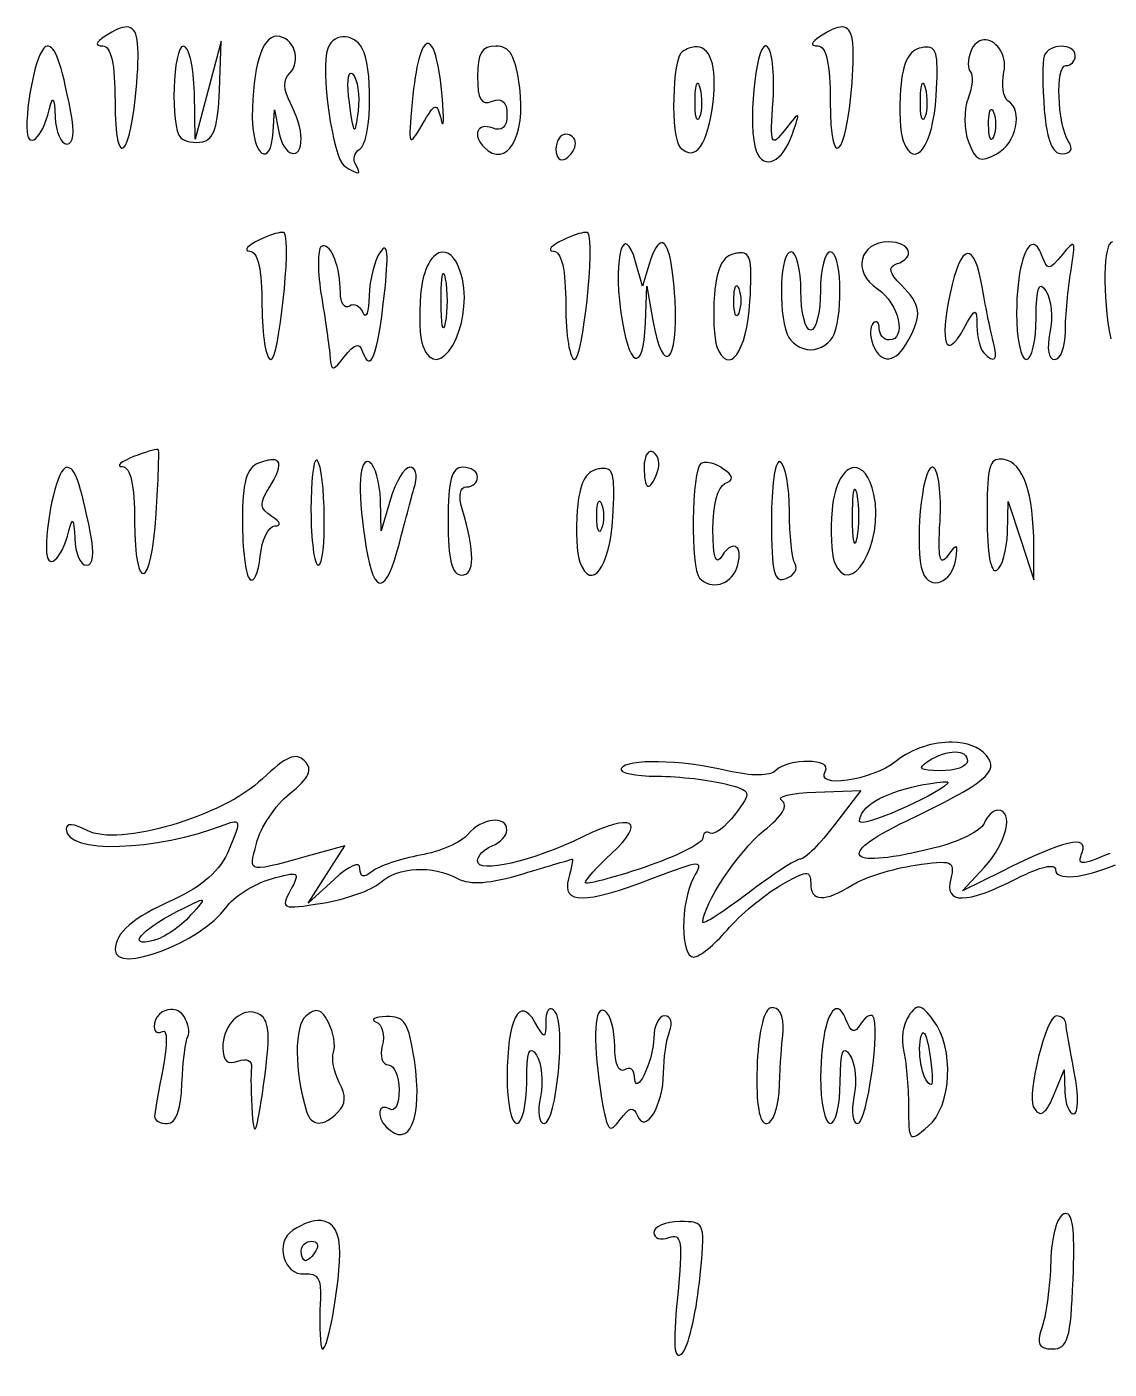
# Model space of a CAD drawing. Extents: x 25 to 138, y 19 to 165.
# Drawn here: x 51.93 to 83.1, y 51.57 to 90.24 of the extents above; entities that cross this region are included whole.
import ezdxf

# ---------------------------------------------------------------- set-up
doc = ezdxf.new("R2010")
doc.units = 0
doc.layers.add('Layer_1', color=7, linetype='CONTINUOUS')

msp = doc.modelspace()

# ---------------------------------------------------------------- linework, layer by layer
at = {"layer": 'Layer_1', "color": 7}
for points in [[(54.807886, 90.238598), (54.807886, 90.238598)], [(75.410108, 90.238598), (75.410108, 90.238598)], [(57.524825, 89.826842), (57.152757, 88.415731), (56.780687, 87.004619), (56.753675, 88.345175)], [(57.478524, 88.418485), (57.524825, 89.826842), (57.524825, 89.826842)], [(59.128313, 89.967953), (59.128313, 89.967953)], [(61.107173, 89.954722), (61.107173, 89.954722)], [(63.464172, 89.755733), (63.464172, 89.755733)], [(79.490203, 89.862119), (79.490203, 89.862119)], [(52.509869, 89.685731), (52.509869, 89.685731)], [(65.438624, 89.685731), (65.438624, 89.685731)], [(71.160239, 89.662027), (71.160239, 89.662027)], [(73.208004, 89.692896), (73.208004, 89.692896)], [(77.847032, 89.654861), (77.847032, 89.654861)], [(81.725381, 89.679115), (81.725381, 89.679115)], [(61.272539, 88.904105), (61.272539, 88.904105)], [(71.241268, 88.614717), (71.241268, 88.614717)], [(77.732379, 88.614717), (77.732379, 88.614717)], [(59.02303, 87.216286), (59.061062, 87.851286), (59.183434, 87.216286)], [(79.718408, 87.86231), (79.718408, 87.86231)], [(67.451111, 87.145731), (67.451111, 87.145731)], [(59.269974, 84.317994), (59.269974, 84.317994)], [(68.018863, 84.317994), (68.018863, 84.317994)], [(60.457292, 83.928284), (60.457292, 83.928284)], [(70.219313, 84.019786), (70.219313, 84.019786)], [(76.755625, 84.041286), (76.755625, 84.041286)], [(80.913992, 83.971281), (80.913992, 83.971281)], [(63.907899, 83.750242), (63.907899, 83.750242)], [(72.48481, 83.728194), (72.48481, 83.728194)], [(73.942222, 83.759064), (73.942222, 83.759064)], [(79.017814, 83.711106), (79.017814, 83.711106)], [(69.857716, 83.406286), (69.65873, 82.771286), (69.460291, 83.474084)], [(63.933807, 83.129576), (63.933807, 83.129576)], [(69.749128, 81.712953), (69.788814, 82.771286), (69.960795, 81.783508)], [(72.38063, 82.78231), (72.38063, 82.78231)], [(55.69865, 78.060049), (55.69865, 78.060049)], [(58.990507, 77.768454), (58.990507, 77.768454)], [(60.27098, 77.760738), (60.27098, 77.760738)], [(69.924414, 78.002721), (69.924414, 78.002721)], [(79.93724, 77.784992), (79.93724, 77.784992)], [(53.074313, 77.550175), (53.074313, 77.550175)], [(61.749892, 77.713884), (61.749892, 77.713884)], [(64.487778, 77.550175), (64.487778, 77.550175)], [(68.533699, 77.519306), (68.533699, 77.519306)], [(71.465062, 77.687425), (71.465062, 77.687425)], [(73.609287, 77.713333), (73.609287, 77.713333)], [(75.761232, 77.541353), (75.761232, 77.541353)], [(78.005782, 77.557341), (78.005782, 77.557341)], [(62.404735, 76.632953), (62.139601, 75.715731), (62.114244, 76.616415)], [(68.429519, 76.573421), (68.429519, 76.573421)], [(75.78714, 76.920687), (75.78714, 76.920687)], [(80.172608, 75.66171), (80.194658, 76.562397), (80.566728, 75.433508), (80.938799, 74.304619), (80.934938, 75.292397)], [(78.584558, 69.631415), (78.584558, 69.631415)], [(78.665036, 69.351397), (78.665036, 69.351397)], [(78.434627, 68.483786), (78.434627, 68.483786)], [(74.652186, 68.193845), (75.950851, 68.242904), (75.950851, 68.242904)], [(75.950851, 68.242904), (75.195134, 67.252369)], [(60.778099, 65.675342), (60.031754, 64.991286), (60.560921, 65.817557), (61.090638, 66.643827), (60.390044, 66.450352)], [(80.01, 65.908508), (78.881111, 65.345165), (79.516111, 66.033081)], [(56.972508, 65.079481), (56.972508, 65.079481)], [(56.077886, 61.93259), (56.077886, 61.93259)], [(60.253894, 61.896211), (60.253894, 61.896211)], [(67.034943, 61.94527), (67.034943, 61.94527)], [(68.522675, 61.909439), (68.522675, 61.909439)], [(73.43841, 61.981649), (73.43841, 61.981649)], [(75.272305, 61.952986), (75.272305, 61.952986)], [(77.644185, 61.999287), (77.644185, 61.999287)], [(58.378107, 61.857626), (58.378107, 61.857626)], [(62.283467, 61.723681), (62.283467, 61.723681)], [(81.578758, 61.745731), (81.578758, 61.745731)], [(77.761592, 61.2568), (77.761592, 61.2568)], [(81.553403, 59.558508), (81.808616, 60.193508), (81.826806, 59.558508)], [(60.39776, 55.845519), (60.39776, 55.845519)], [(70.736906, 55.819064), (70.736906, 55.819064)], [(81.889092, 56.044509), (81.889092, 56.044509)], [(60.129869, 55.254619), (60.129869, 55.254619)]]:
    msp.add_lwpolyline(points, dxfattribs=at)
for points in [[(54.807886, 90.238598), (54.660944, 90.239521), (54.457998, 90.1433), (54.186667, 89.967953)], [(55.095069, 88.627397), (55.183072, 89.764059), (55.13116, 90.236566), (54.807886, 90.238598)], [(75.410108, 90.238598), (75.263166, 90.239521), (75.06022, 90.1433), (74.788889, 89.967953)], [(75.697292, 88.627397), (75.785294, 89.764059), (75.733382, 90.236566), (75.410108, 90.238598)], [(54.186667, 89.967953), (53.904444, 89.785567), (53.880927, 89.693018), (54.116111, 89.690139)], [(59.128313, 89.967953), (58.696691, 89.967953), (58.429107, 89.083641), (58.423858, 87.639619)], [(59.500934, 88.904105), (59.858616, 89.261788), (59.611164, 89.967953), (59.128313, 89.967953)], [(61.107173, 89.954722), (60.895425, 89.973761), (60.686253, 89.863886), (60.593992, 89.615175)], [(61.635239, 89.521466), (61.533092, 89.787661), (61.318925, 89.935684), (61.107173, 89.954722)], [(63.464172, 89.755733), (63.296402, 89.721502), (63.126724, 89.157244), (63.028711, 88.077284)], [(63.888606, 88.252569), (63.797948, 89.294034), (63.631939, 89.789964), (63.464172, 89.755733)], [(74.788889, 89.967953), (74.506667, 89.785567), (74.483149, 89.693018), (74.718333, 89.690139)], [(79.490203, 89.862119), (79.342711, 89.850972), (79.202571, 89.749558), (79.117582, 89.528081)], [(80.07339, 88.933871), (80.176503, 89.473274), (79.814691, 89.886636), (79.490203, 89.862119)], [(52.509869, 89.685731), (52.267953, 89.685731), (51.928889, 88.315226), (51.928889, 87.336451)], [(53.199992, 87.780731), (52.899333, 89.274578), (52.750799, 89.685731), (52.509869, 89.685731)], [(54.116111, 89.690139), (54.356567, 89.687195), (54.468889, 89.173765), (54.468889, 88.077284)], [(56.444444, 89.685731), (56.127182, 89.685728), (56.052649, 87.349557), (56.360108, 87.042101)], [(56.753675, 88.345175), (56.738774, 89.082481), (56.599667, 89.685731), (56.444444, 89.685731)], [(60.593992, 89.615175), (60.37674, 89.029505), (60.74171, 86.455124), (61.073549, 86.232917)], [(61.520036, 86.71964), (61.832744, 86.912903), (61.910414, 88.80437), (61.635239, 89.521466)], [(65.438624, 89.685731), (65.036867, 89.685731), (64.911111, 89.476861), (64.911111, 88.808745)], [(66.125437, 88.493452), (66.002126, 89.412799), (65.8451, 89.685731), (65.438624, 89.685731)], [(70.812423, 89.529185), (70.514264, 89.344911), (70.462123, 87.051197), (70.749583, 86.763737)], [(71.160239, 89.662027), (71.056644, 89.651539), (70.940255, 89.60819), (70.812423, 89.529185)], [(71.696572, 88.077834), (71.819355, 89.127769), (71.609145, 89.707476), (71.160239, 89.662027)], [(73.208004, 89.692896), (72.911468, 89.686645), (72.686977, 87.318439), (72.937909, 86.664519)], [(73.236667, 89.685731), (73.226964, 89.690579), (73.217569, 89.693097), (73.208004, 89.692896)], [(73.424632, 88.133508), (73.476434, 88.909619), (73.391889, 89.608119), (73.236667, 89.685731)], [(74.718333, 89.690139), (74.958789, 89.687195), (75.071111, 89.173765), (75.071111, 88.077284)], [(77.697101, 89.636672), (77.331381, 89.56733), (77.162626, 89.23367), (77.09848, 88.454313)], [(77.847032, 89.654861), (77.802971, 89.65393), (77.752993, 89.647269), (77.697101, 89.636672)], [(78.120435, 88.249812), (78.186574, 89.388807), (78.155453, 89.661386), (77.847032, 89.654861)], [(79.117582, 89.528081), (79.026667, 89.291173), (79.02354, 89.026259), (79.110417, 88.939383)], [(81.231492, 89.398547), (81.178857, 89.240615), (81.181112, 88.542115), (81.236453, 87.846325)], [(81.725381, 89.679115), (81.517007, 89.677967), (81.293349, 89.584097), (81.231492, 89.398547)], [(82.126667, 89.403508), (82.126667, 89.588711), (81.933756, 89.680264), (81.725381, 89.679115)], [(81.86043, 89.121286), (82.006838, 89.121286), (82.126667, 89.248286), (82.126667, 89.403508)], [(81.938151, 86.934064), (81.610841, 87.455151), (81.551684, 89.121286), (81.86043, 89.121286)], [(54.468889, 88.077284), (54.468889, 86.03257), (54.925211, 86.433438), (55.095069, 88.627397)], [(59.522981, 88.041453), (59.31445, 88.431069), (59.307332, 88.710503), (59.500934, 88.904105)], [(61.220175, 88.062953), (61.14667, 88.593818), (61.170329, 88.924735), (61.272539, 88.904105)], [(61.272539, 88.904105), (61.287141, 88.901158), (61.303301, 88.890984), (61.321047, 88.873238)], [(61.321047, 88.873238), (61.457219, 88.737066), (61.523265, 88.261225), (61.46767, 87.815455)], [(64.911111, 88.808745), (64.911111, 88.145263), (65.014125, 87.971451), (65.334444, 88.09437)], [(71.175121, 88.133508), (71.178716, 88.42455), (71.204763, 88.595029), (71.241268, 88.614717)], [(71.241268, 88.614717), (71.263171, 88.626531), (71.288848, 88.584296), (71.315682, 88.481325)], [(75.071111, 88.077284), (75.071111, 86.03257), (75.527433, 86.433438), (75.697292, 88.627397)], [(77.666232, 88.133508), (77.669827, 88.42455), (77.695874, 88.595029), (77.732379, 88.614717)], [(77.732379, 88.614717), (77.754282, 88.626531), (77.779959, 88.583746), (77.806793, 88.480772)], [(79.110417, 88.939383), (79.197293, 88.852506), (79.165907, 88.508686), (79.040411, 88.175399)], [(80.189146, 88.110355), (80.054738, 88.193421), (80.002696, 88.564052), (80.07339, 88.933871)], [(52.574362, 87.851286), (52.676975, 88.277882), (52.718284, 88.22619), (52.743035, 87.639619)], [(56.995108, 86.926895), (57.312453, 86.987048), (57.44486, 87.395819), (57.478524, 88.418485)], [(63.862148, 87.560242), (63.93644, 87.254759), (63.948341, 87.566338), (63.888606, 88.252569)], [(65.099077, 86.769799), (65.743624, 86.125252), (66.314492, 87.083946), (66.125437, 88.493452)], [(65.334444, 88.09437), (65.620962, 88.204315), (65.757778, 88.080208), (65.757778, 87.710175)], [(71.315682, 88.481325), (71.387222, 88.206731), (71.382515, 87.825731), (71.305208, 87.634658)], [(77.09848, 88.454313), (77.049331, 87.857199), (77.080999, 87.181121), (77.169035, 86.951703)], [(77.169035, 86.951703), (77.504773, 86.076786), (78.036361, 86.80197), (78.120435, 88.249812)], [(77.806793, 88.480772), (77.878333, 88.206178), (77.873626, 87.825178), (77.796319, 87.634105)], [(79.040411, 88.175399), (78.91491, 87.842108), (78.920721, 87.277983), (79.053642, 86.921937)], [(51.928889, 87.336451), (51.928889, 86.649166), (52.369779, 87.000742), (52.574362, 87.851286)], [(59.831111, 87.023359), (59.831111, 87.266398), (59.692582, 87.724549), (59.522981, 88.041453)], [(61.46767, 87.815455), (61.374615, 87.069367), (61.355029, 87.088953), (61.220175, 88.062953)], [(63.028711, 88.077284), (62.911293, 86.783496), (62.924292, 86.753814), (63.316445, 87.419131)], [(63.316445, 87.419131), (63.69917, 88.068453), (63.736214, 88.078021), (63.862148, 87.560242)], [(70.749583, 86.763737), (71.183802, 86.329521), (71.551834, 86.840149), (71.696572, 88.077834)], [(71.305208, 87.634658), (71.227899, 87.443585), (71.169363, 87.667842), (71.175121, 88.133508)], [(73.77741, 87.286842), (73.355999, 86.754768), (73.335848, 86.803324), (73.424632, 88.133508)], [(73.985769, 87.160612), (74.217688, 87.831985), (74.21175, 87.835233), (73.77741, 87.286842)], [(77.796319, 87.634105), (77.71901, 87.443032), (77.660475, 87.667842), (77.666232, 88.133508)], [(79.631314, 87.427953), (79.631314, 87.718992), (79.667362, 87.881326), (79.718408, 87.86231)], [(79.718408, 87.86231), (79.735423, 87.855971), (79.753957, 87.829236), (79.773529, 87.780731)], [(79.864481, 86.579079), (80.439322, 86.886727), (80.639745, 87.831869), (80.189146, 88.110355)], [(81.236453, 87.846325), (81.305987, 86.972026), (81.464096, 86.581286), (81.748534, 86.581286)], [(52.743035, 87.639619), (52.761041, 87.212758), (52.91282, 86.863508), (53.080378, 86.863508)], [(53.080378, 86.863508), (53.273799, 86.863506), (53.317199, 87.198376), (53.199992, 87.780731)], [(58.423858, 87.639619), (58.419771, 86.517298), (58.957721, 86.137229), (59.02303, 87.216286)], [(65.334444, 87.325977), (64.9076, 87.489774), (64.75038, 87.118493), (65.099077, 86.769799)], [(65.757778, 87.710175), (65.757778, 87.340145), (65.620962, 87.216032), (65.334444, 87.325977)], [(79.773529, 87.075175), (79.695238, 86.881147), (79.631314, 87.039897), (79.631314, 87.427953)], [(79.773529, 87.780731), (79.85182, 87.586703), (79.85182, 87.269203), (79.773529, 87.075175)], [(56.360108, 87.042101), (56.468955, 86.933254), (56.754705, 86.881328), (56.995108, 86.926895)], [(59.183434, 87.216286), (59.321742, 86.498214), (59.831111, 86.346537), (59.831111, 87.023359)], [(67.451111, 87.145731), (67.295889, 87.145731), (67.168889, 86.947853), (67.168889, 86.705859)], [(67.733333, 86.880044), (67.733333, 87.026105), (67.606333, 87.145731), (67.451111, 87.145731)], [(72.937909, 86.664519), (73.160345, 86.084863), (73.702934, 86.341849), (73.985769, 87.160612)], [(61.39546, 86.279771), (61.306154, 86.424269), (61.362282, 86.622143), (61.520036, 86.71964)], [(67.168889, 86.705859), (67.168889, 86.463859), (67.295889, 86.344239), (67.451111, 86.440175)], [(67.451111, 86.440175), (67.606333, 86.536105), (67.733333, 86.733982), (67.733333, 86.880044)], [(79.053642, 86.921937), (79.257184, 86.376723), (79.385276, 86.322618), (79.864481, 86.579079)], [(81.748534, 86.581286), (82.007823, 86.581286), (82.077752, 86.711811), (81.938151, 86.934064)], [(61.073549, 86.232917), (61.492994, 85.952049), (61.589299, 85.966132), (61.39546, 86.279771)], [(59.269974, 84.317994), (59.144459, 84.312355), (58.897475, 84.231498), (58.634424, 84.104673)], [(59.351003, 84.2976), (59.340126, 84.313396), (59.311811, 84.319876), (59.269974, 84.317994)], [(68.018863, 84.317994), (67.893348, 84.312355), (67.646364, 84.231498), (67.383313, 84.104673)], [(68.099892, 84.2976), (68.089015, 84.313396), (68.0607, 84.319876), (68.018863, 84.317994)], [(69.460291, 83.474084), (69.129679, 84.643943), (68.820724, 83.642805), (69.028688, 82.0751)], [(58.634424, 84.104673), (58.283687, 83.935571), (58.155417, 83.788852), (58.349444, 83.778354)], [(58.95964, 80.654619), (59.188237, 80.654617), (59.548714, 84.010428), (59.351003, 84.2976)], [(60.457292, 83.928284), (60.441168, 83.925053), (60.425209, 83.918802), (60.409336, 83.908992)], [(60.96, 82.590486), (60.96, 83.307398), (60.699156, 83.976762), (60.457292, 83.928284)], [(62.222284, 82.489064), (62.357737, 83.71031), (62.327053, 84.064375), (62.11259, 83.759064)], [(67.383313, 84.104673), (67.032576, 83.935571), (66.904306, 83.788852), (67.098333, 83.778354)], [(67.708529, 80.654619), (67.937126, 80.654617), (68.297603, 84.010428), (68.099892, 84.2976)], [(70.219313, 84.019786), (70.110985, 84.021756), (69.987755, 83.820916), (69.857716, 83.406286)], [(70.601307, 82.371103), (70.539539, 83.450143), (70.399865, 84.016504), (70.219313, 84.019786)], [(76.755625, 84.041286), (75.900407, 84.041283), (75.69423, 83.177218), (76.432613, 82.68695)], [(76.978868, 83.407387), (77.53996, 83.594415), (77.382497, 84.041286), (76.755625, 84.041286)], [(80.913992, 83.971281), (80.668958, 83.97758), (80.44149, 83.158952), (80.437742, 81.995175)], [(81.157078, 83.67252), (81.079097, 83.87574), (80.995672, 83.969181), (80.913992, 83.971281)], [(82.005952, 83.229897), (82.152558, 84.095303), (82.129497, 84.136505), (81.7568, 83.680239)], [(83.199331, 84.041286), (82.929792, 84.041286), (82.902823, 82.489939), (83.150826, 81.249931)], [(58.349444, 83.778354), (58.58659, 83.765513), (58.702222, 83.250282), (58.702222, 82.206842)], [(60.409336, 83.908992), (60.294156, 83.837801), (60.299814, 83.171263), (60.422014, 82.428428)], [(62.11259, 83.759064), (61.949039, 83.526228), (61.803097, 82.954728), (61.788477, 82.489064)], [(63.907899, 83.750242), (63.620455, 83.73663), (63.333255, 83.301088), (63.269591, 82.527647)], [(64.473447, 82.977438), (64.355088, 83.516325), (64.131467, 83.760831), (63.907899, 83.750242)], [(67.098333, 83.778354), (67.335479, 83.765513), (67.451111, 83.250282), (67.451111, 82.206842)], [(72.334879, 83.710005), (71.969159, 83.640663), (71.800404, 83.307003), (71.736258, 82.527647)], [(72.48481, 83.728194), (72.440749, 83.727263), (72.39077, 83.720603), (72.334879, 83.710005)], [(72.758213, 82.323145), (72.824351, 83.462141), (72.793231, 83.734719), (72.48481, 83.728194)], [(73.942222, 83.759064), (73.633982, 83.759064), (73.556619, 82.099462), (73.831427, 81.383326)], [(74.224444, 82.630175), (74.224444, 83.251061), (74.097444, 83.759064), (73.942222, 83.759064)], [(75.071111, 83.759064), (74.915889, 83.759064), (74.788889, 83.251064), (74.788889, 82.630175)], [(75.181906, 81.383326), (75.456714, 82.099462), (75.379351, 83.759064), (75.071111, 83.759064)], [(79.017814, 83.711106), (78.852195, 83.686146), (78.676918, 83.300687), (78.521168, 82.559619)], [(79.457683, 82.700731), (79.339623, 83.400532), (79.18343, 83.736068), (79.017814, 83.711106)], [(81.7568, 83.680239), (81.367269, 83.203374), (81.33719, 83.20316), (81.157078, 83.67252)], [(63.85884, 82.347953), (63.85884, 82.871825), (63.889949, 83.163806), (63.933807, 83.129576)], [(77.11998, 82.799395), (76.766668, 83.152707), (76.727022, 83.323437), (76.978868, 83.407387)], [(81.844444, 81.466008), (81.844444, 81.912272), (81.917204, 82.706019), (82.005952, 83.229897)], [(63.331327, 81.048187), (63.779183, 79.881094), (64.781594, 81.574447), (64.473447, 82.977438)], [(63.933807, 83.129576), (63.948426, 83.118165), (63.964394, 83.070264), (63.981211, 82.982953)], [(63.981211, 82.982953), (64.048482, 82.6337), (64.048482, 82.0622), (63.981211, 81.712953)], [(72.293536, 82.347953), (72.293536, 82.638992), (72.329585, 82.801326), (72.38063, 82.78231)], [(72.38063, 82.78231), (72.397645, 82.775971), (72.416179, 82.749236), (72.435751, 82.700731)], [(77.318966, 81.200872), (77.722405, 81.954707), (77.688183, 82.231195), (77.11998, 82.799395)], [(81.002186, 81.854064), (81.005381, 82.739765), (81.079018, 82.942773), (81.283858, 82.630175)], [(60.422014, 82.428428), (60.544213, 81.685594), (60.655866, 80.887453), (60.670062, 80.654619)], [(61.217968, 82.191957), (61.076005, 82.10422), (60.96, 82.283575), (60.96, 82.590486)], [(61.598308, 80.881168), (61.828807, 80.234018), (62.029509, 80.750967), (62.222284, 82.489064)], [(61.788477, 82.489064), (61.773844, 82.023403), (61.69787, 81.80183), (61.619254, 81.996826)], [(63.269591, 82.527647), (63.220442, 81.930532), (63.248244, 81.264696), (63.331327, 81.048187)], [(71.736258, 82.527647), (71.687109, 81.930532), (71.718777, 81.254455), (71.806813, 81.025036)], [(72.435751, 82.700731), (72.514042, 82.506703), (72.514042, 82.189203), (72.435751, 81.995175)], [(74.506667, 81.501286), (74.351444, 81.501286), (74.224444, 82.009283), (74.224444, 82.630175)], [(74.788889, 82.630175), (74.788889, 82.009286), (74.661889, 81.501286), (74.506667, 81.501286)], [(76.432613, 82.68695), (77.050556, 82.276652), (77.289666, 81.219064), (76.764444, 81.219064)], [(78.521168, 82.559619), (78.215868, 81.106968), (78.402696, 80.616009), (78.911427, 81.533807)], [(79.771325, 81.148508), (79.696807, 81.420147), (79.555879, 82.118647), (79.457683, 82.700731)], [(81.283858, 82.630175), (81.436427, 82.397342), (81.487628, 81.857592), (81.39796, 81.430731)], [(58.702222, 82.206842), (58.702222, 81.353117), (58.818204, 80.654619), (58.95964, 80.654619)], [(61.619254, 81.996826), (61.540641, 82.191822), (61.359931, 82.279697), (61.217968, 82.191957)], [(63.981211, 81.712953), (63.913944, 81.3637), (63.85884, 81.64945), (63.85884, 82.347953)], [(67.451111, 82.206842), (67.451111, 81.353117), (67.567093, 80.654619), (67.708529, 80.654619)], [(69.028688, 82.0751), (69.249454, 80.410873), (69.691448, 80.18869), (69.749128, 81.712953)], [(69.960795, 81.783508), (70.248783, 80.125927), (70.705825, 80.545267), (70.601307, 82.371103)], [(71.806813, 81.025036), (72.14255, 80.150119), (72.674139, 80.875303), (72.758213, 82.323145)], [(72.435751, 81.995175), (72.35746, 81.801147), (72.293536, 81.959897), (72.293536, 82.347953)], [(78.911427, 81.533807), (79.263522, 82.169018), (79.285095, 82.174087), (79.294522, 81.619244)], [(80.437742, 81.995175), (80.435365, 81.257867), (80.560333, 80.654619), (80.715556, 80.654619)], [(76.306384, 81.701926), (76.209593, 81.605141), (76.205647, 81.329605), (76.297564, 81.090077)], [(76.482222, 81.548688), (76.482222, 81.729768), (76.403172, 81.798714), (76.306384, 81.701926)], [(79.294522, 81.619244), (79.300022, 81.295862), (79.388928, 80.946612), (79.49241, 80.843133)], [(80.715556, 80.654619), (80.870778, 80.654619), (80.999931, 81.194369), (81.002186, 81.854064)], [(73.831427, 81.383326), (73.925644, 81.137795), (74.229437, 80.936842), (74.506667, 80.936842)], [(74.506667, 80.936842), (74.783896, 80.936842), (75.087689, 81.137795), (75.181906, 81.383326)], [(76.764444, 81.219064), (76.609222, 81.219061), (76.482222, 81.367595), (76.482222, 81.548688)], [(81.39796, 81.430731), (81.299643, 80.962693), (81.355906, 80.654619), (81.539622, 80.654619)], [(81.539622, 80.654619), (81.70718, 80.654619), (81.844444, 81.019744), (81.844444, 81.466008)], [(61.081818, 80.740057), (61.367244, 81.116465), (61.501421, 81.153193), (61.598308, 80.881168)], [(76.297564, 81.090077), (76.525755, 80.495421), (76.967176, 80.543548), (77.318966, 81.200872)], [(79.49241, 80.843133), (79.812244, 80.523296), (79.912729, 80.633038), (79.771325, 81.148508)], [(60.670062, 80.654619), (60.690785, 80.314564), (60.771873, 80.331314), (61.081818, 80.740057)], [(55.003567, 77.856649), (54.631782, 77.707932), (54.486528, 77.578214), (54.680556, 77.568364)], [(55.69865, 78.060049), (55.616785, 78.069554), (55.328879, 77.986776), (55.003567, 77.856649)], [(55.654552, 76.209619), (55.713339, 77.179756), (55.743165, 78.007987), (55.7207, 78.050126)], [(55.7207, 78.050126), (55.717892, 78.055392), (55.710345, 78.058689), (55.69865, 78.060049)], [(58.990507, 77.768454), (58.89494, 77.76441), (58.765084, 77.730964), (58.60135, 77.668133)], [(58.933182, 77.00447), (59.257164, 77.527024), (59.27721, 77.78059), (58.990507, 77.768454)], [(60.27098, 77.760738), (60.182743, 77.76669), (60.113333, 77.152194), (60.113333, 76.327577)], [(60.288619, 77.750815), (60.282585, 77.756852), (60.276864, 77.76034), (60.27098, 77.760738)], [(60.325, 74.727953), (60.576271, 74.727707), (60.542924, 77.49651), (60.288619, 77.750815)], [(61.749892, 77.713884), (61.482007, 77.753186), (61.458932, 76.71535), (61.705795, 75.221842)], [(69.924414, 78.002721), (69.80172, 78.024128), (69.708889, 77.846364), (69.708889, 77.56671)], [(69.978984, 77.981224), (69.960428, 77.992691), (69.941942, 77.999662), (69.924414, 78.002721)], [(70.089779, 77.400242), (70.177217, 77.628108), (70.127427, 77.889482), (69.978984, 77.981224)], [(79.93724, 77.784992), (79.639109, 77.769098), (79.586667, 77.432965), (79.586667, 76.134653)], [(80.080556, 77.774519), (80.027371, 77.783449), (79.97983, 77.787261), (79.93724, 77.784992)], [(80.934938, 75.292397), (80.929133, 76.801883), (80.625829, 77.682963), (80.080556, 77.774519)], [(53.074313, 77.550175), (52.832398, 77.550175), (52.493333, 76.17967), (52.493333, 75.200895)], [(53.764437, 75.645175), (53.463777, 77.139022), (53.315243, 77.550175), (53.074313, 77.550175)], [(54.680556, 77.568364), (54.917848, 77.55633), (55.033333, 77.04204), (55.033333, 75.997953)], [(58.60135, 77.668133), (58.253046, 77.534475), (58.137778, 77.122896), (58.137778, 76.015039)], [(61.806667, 77.691286), (61.78664, 77.703662), (61.767751, 77.711265), (61.749892, 77.713884)], [(62.114244, 76.616415), (62.100243, 77.111726), (61.961889, 77.59535), (61.806667, 77.691286)], [(62.962564, 77.550175), (62.801319, 77.550175), (62.550396, 77.137425), (62.404735, 76.632953)], [(63.112495, 77.056286), (63.191328, 77.327922), (63.123809, 77.550175), (62.962564, 77.550175)], [(64.487778, 77.550175), (64.162793, 77.550172), (64.064444, 77.189554), (64.064444, 75.997953)], [(64.911111, 77.267953), (64.911111, 77.423175), (64.720611, 77.550175), (64.487778, 77.550175)], [(68.383768, 77.501116), (68.018048, 77.431774), (67.849293, 77.098114), (67.785147, 76.318758)], [(68.533699, 77.519306), (68.489638, 77.518374), (68.439659, 77.511714), (68.383768, 77.501116)], [(68.807101, 76.114257), (68.87324, 77.253252), (68.84212, 77.525831), (68.533699, 77.519306)], [(69.708889, 77.56671), (69.708889, 76.885265), (69.865912, 76.81686), (70.089779, 77.400242)], [(71.344897, 77.656008), (71.073405, 77.488216), (71.041339, 74.618648), (71.307966, 74.352022)], [(71.465062, 77.687425), (71.417335, 77.685269), (71.375854, 77.67514), (71.344897, 77.656008)], [(71.979897, 77.509936), (71.810829, 77.627538), (71.608233, 77.693894), (71.465062, 77.687425)], [(72.037222, 77.082191), (72.305305, 77.190968), (72.291355, 77.293291), (71.979897, 77.509936)], [(73.609287, 77.713333), (73.476107, 77.704192), (73.377778, 77.003214), (73.377778, 76.023858)], [(73.636299, 77.706168), (73.62713, 77.711835), (73.618166, 77.713943), (73.609287, 77.713333)], [(73.895368, 76.289545), (73.895368, 76.980772), (73.778584, 77.61823), (73.636299, 77.706168)], [(75.761232, 77.541353), (75.473789, 77.527741), (75.186588, 77.092199), (75.122924, 76.318758)], [(76.32678, 76.768549), (76.208422, 77.307436), (75.9848, 77.551942), (75.761232, 77.541353)], [(78.005782, 77.557341), (77.709245, 77.551089), (77.484755, 75.182884), (77.735687, 74.528964)], [(78.034444, 77.550175), (78.024742, 77.555024), (78.015346, 77.557541), (78.005782, 77.557341)], [(78.23233, 75.997953), (78.278668, 76.774061), (78.189667, 77.472564), (78.034444, 77.550175)], [(58.984444, 76.134653), (58.626897, 76.362096), (58.61871, 76.497255), (58.933182, 77.00447)], [(62.659395, 75.362953), (62.829838, 76.022647), (63.033662, 76.784647), (63.112495, 77.056286)], [(64.467935, 76.350731), (64.352864, 76.74171), (64.401779, 76.985731), (64.595815, 76.985731)], [(64.595815, 76.985731), (64.769142, 76.985731), (64.911111, 77.112731), (64.911111, 77.267953)], [(71.688853, 75.763133), (71.686358, 76.443009), (71.833257, 76.99943), (72.037222, 77.082191)], [(68.342425, 76.139064), (68.342425, 76.430103), (68.378474, 76.592437), (68.429519, 76.573421)], [(68.429519, 76.573421), (68.446534, 76.567082), (68.465068, 76.540347), (68.48464, 76.491842)], [(75.18466, 74.839298), (75.632516, 73.672205), (76.634927, 75.365558), (76.32678, 76.768549)], [(75.712173, 76.139064), (75.712173, 76.662939), (75.743283, 76.954918), (75.78714, 76.920687)], [(75.78714, 76.920687), (75.801759, 76.909277), (75.817727, 76.861375), (75.834545, 76.774064)], [(75.834545, 76.774064), (75.901815, 76.424811), (75.901815, 75.853311), (75.834545, 75.504064)], [(55.033333, 75.997953), (55.033333, 73.867147), (55.522732, 74.033895), (55.654552, 76.209619)], [(60.113333, 76.327577), (60.113333, 75.447984), (60.208583, 74.728066), (60.325, 74.727953)], [(64.449192, 74.445731), (64.837073, 74.445731), (64.843248, 75.075518), (64.467935, 76.350731)], [(67.785147, 76.318758), (67.735998, 75.721643), (67.767666, 75.045566), (67.855702, 74.816147)], [(68.48464, 76.491842), (68.562931, 76.297814), (68.562931, 75.980314), (68.48464, 75.786286)], [(74.057978, 74.768742), (73.968325, 74.913807), (73.895368, 75.598318), (73.895368, 76.289545)], [(75.122924, 76.318758), (75.073775, 75.721643), (75.101577, 75.055808), (75.18466, 74.839298)], [(53.138807, 75.715731), (53.24142, 76.142329), (53.282729, 76.090635), (53.30748, 75.504064)], [(58.137778, 76.015039), (58.137778, 75.203794), (58.233028, 74.443329), (58.349444, 74.325013)], [(58.649306, 74.983164), (58.697947, 75.463664), (58.888447, 75.858992), (59.072639, 75.86125)], [(59.072639, 75.86125), (59.271239, 75.863813), (59.23549, 75.974957), (58.984444, 76.134653)], [(64.064444, 75.997953), (64.064444, 74.875973), (64.171263, 74.445731), (64.449192, 74.445731)], [(67.855702, 74.816147), (68.191439, 73.94123), (68.723027, 74.666414), (68.807101, 76.114257)], [(68.48464, 75.786286), (68.406349, 75.592258), (68.342425, 75.751008), (68.342425, 76.139064)], [(73.377778, 76.023858), (73.377778, 74.505406), (73.451864, 74.209818), (73.799457, 74.343202)], [(75.834545, 75.504064), (75.767277, 75.154811), (75.712173, 75.440561), (75.712173, 76.139064)], [(78.459432, 75.010175), (78.220911, 74.685597), (78.167732, 74.916034), (78.23233, 75.997953)], [(79.586667, 76.134653), (79.586667, 75.058277), (79.692517, 74.477839), (79.868889, 74.586842)], [(52.493333, 75.200895), (52.493333, 74.513611), (52.934224, 74.865186), (53.138807, 75.715731)], [(53.30748, 75.504064), (53.325485, 75.077203), (53.477264, 74.727953), (53.644823, 74.727953)], [(53.644823, 74.727953), (53.838244, 74.72795), (53.881644, 75.062821), (53.764437, 75.645175)], [(71.955643, 75.001906), (71.769043, 74.706848), (71.691929, 74.927388), (71.688853, 75.763133)], [(72.366299, 74.627631), (72.60257, 75.243341), (72.289012, 75.529038), (71.955643, 75.001906)], [(79.868889, 74.586842), (80.024111, 74.682775), (80.16067, 75.166399), (80.172608, 75.66171)], [(61.705795, 75.221842), (61.935608, 73.831468), (62.276753, 73.881958), (62.659395, 75.362953)], [(78.684879, 74.892765), (78.757266, 75.349638), (78.722118, 75.367641), (78.459432, 75.010175)], [(58.349444, 74.325013), (58.465861, 74.206697), (58.600665, 74.502663), (58.649306, 74.983164)], [(73.799457, 74.343202), (74.031404, 74.432206), (74.147635, 74.623677), (74.057978, 74.768742)], [(77.735687, 74.528964), (77.947876, 73.976008), (78.577883, 74.217475), (78.684879, 74.892765)], [(71.307966, 74.352022), (71.646102, 74.013883), (72.184599, 74.15413), (72.366299, 74.627631)], [(78.584558, 69.631415), (78.053588, 69.641484), (77.44088, 69.454295), (76.969496, 69.083508)], [(79.571232, 69.243909), (79.361318, 69.496843), (78.997533, 69.623583), (78.584558, 69.631415)], [(59.929228, 69.091224), (59.681034, 69.344728), (59.394065, 69.222779), (58.717104, 68.575839)], [(77.258333, 67.357101), (79.555419, 68.459727), (79.952977, 68.783932), (79.571232, 69.243909)], [(77.893333, 69.083508), (78.16942, 69.261929), (78.451834, 69.351397), (78.665036, 69.351397)], [(78.665036, 69.351397), (78.878235, 69.351397), (79.022222, 69.261929), (79.022222, 69.083508)], [(59.49873, 68.14534), (60.072118, 68.611049), (60.175891, 68.839287), (59.929228, 69.091224)], [(69.04688, 68.871842), (68.97493, 68.755425), (69.443803, 68.655628), (70.088675, 68.649702)], [(72.107778, 68.808452), (70.731702, 69.127433), (69.224127, 69.158636), (69.04688, 68.871842)], [(74.93, 68.801286), (75.152817, 69.161808), (73.863759, 69.174265), (73.504558, 68.815064)], [(76.969496, 69.083508), (76.238103, 68.508196), (74.609582, 68.282835), (74.93, 68.801286)], [(78.246111, 68.805694), (77.641326, 68.809064), (77.563452, 68.870323), (77.893333, 69.083508)], [(79.022222, 69.083508), (79.022222, 68.928286), (78.672972, 68.803437), (78.246111, 68.805694)], [(58.717104, 68.575839), (57.579658, 67.488834), (54.568166, 66.601993), (53.661908, 67.087006)], [(70.088675, 68.649702), (70.733547, 68.643769), (71.613861, 68.544817), (72.044938, 68.430316)], [(73.504558, 68.815064), (73.336717, 68.64721), (72.813669, 68.644822), (72.107778, 68.808452)], [(77.611111, 68.378503), (78.018569, 68.463754), (78.334746, 68.502283), (78.434627, 68.483786)], [(78.434627, 68.483786), (78.467921, 68.47762), (78.477181, 68.464917), (78.457778, 68.445751)], [(58.540715, 66.714383), (58.651916, 67.163709), (59.082991, 67.807675), (59.49873, 68.14534)], [(72.044938, 68.430316), (72.818075, 68.22496), (72.821907, 68.213423), (72.32716, 67.553333)], [(73.671577, 67.947451), (73.496396, 68.05572), (73.937743, 68.166808), (74.652186, 68.193845)], [(78.457778, 68.445751), (78.064507, 68.057281), (75.917778, 67.13112), (75.917778, 67.349936)], [(75.917778, 67.349936), (75.917778, 67.767204), (76.563031, 68.159219), (77.611111, 68.378503)], [(73.15178, 67.076533), (73.691719, 67.510879), (73.876795, 67.82062), (73.671577, 67.947451)], [(53.661908, 67.087006), (53.276748, 67.293139), (53.057778, 67.306225), (53.057778, 67.123385)], [(57.642785, 67.258984), (58.094386, 67.433733), (58.104109, 67.374469), (57.756338, 66.547366)], [(65.757778, 67.099131), (65.757778, 67.53198), (65.030691, 67.451395), (64.634951, 66.974558)], [(68.765208, 66.418933), (69.793169, 67.371616), (69.388205, 67.609465), (67.942796, 66.902348)], [(72.32716, 67.553333), (72.051305, 67.185287), (71.730306, 66.941811), (71.613889, 67.01259)], [(78.074684, 66.583194), (75.565962, 65.951491), (75.150585, 66.345354), (77.258333, 67.357101)], [(79.899205, 67.672397), (79.760589, 67.672397), (79.580573, 67.499827), (79.499576, 67.28875)], [(79.516111, 66.033081), (80.151453, 66.721317), (80.373756, 67.672397), (79.899205, 67.672397)], [(53.057778, 67.123385), (53.057778, 66.406029), (55.635296, 66.482184), (57.642785, 67.258984)], [(64.634951, 66.974558), (64.445126, 66.745833), (63.826706, 66.47514), (63.260221, 66.373182)], [(65.334444, 66.645481), (65.567278, 66.734827), (65.757778, 66.939034), (65.757778, 67.099131)], [(71.613889, 67.01259), (71.497472, 67.083368), (71.402222, 67.018308), (71.402222, 66.868174)], [(71.402222, 64.442827), (71.402222, 64.943339), (72.437656, 66.502081), (73.15178, 67.076533)], [(75.195134, 67.252369), (74.779536, 66.707491), (74.337226, 66.261286), (74.212317, 66.261286)], [(79.499576, 67.28875), (79.418578, 67.077673), (78.777527, 66.760173), (78.074684, 66.583194)], [(82.32786, 66.456415), (82.526144, 66.973135), (81.802899, 66.802515), (80.01, 65.908508)], [(57.756338, 66.547366), (57.492666, 65.920274), (57.00003, 65.476141), (56.142379, 65.092158)], [(60.390044, 66.450352), (58.191637, 65.843501), (58.32061, 65.824996), (58.540715, 66.714383)], [(67.942796, 66.902348), (66.484737, 66.189034), (64.911111, 65.829246), (64.911111, 66.20892)], [(64.911111, 66.20892), (64.911111, 66.359866), (65.101611, 66.556132), (65.334444, 66.645481)], [(71.402222, 66.868174), (71.402222, 66.71804), (70.640222, 66.338226), (69.708889, 66.023711)], [(61.524444, 65.993945), (61.524444, 66.213531), (61.225856, 66.085865), (60.778099, 65.675342)], [(63.260221, 66.373182), (62.693733, 66.271223), (62.07125, 66.061941), (61.877222, 65.907955)], [(66.223555, 65.840157), (66.976269, 66.068523), (67.612048, 66.256835), (67.636319, 66.258529)], [(67.636319, 66.258529), (67.660593, 66.260208), (67.613874, 66.007286), (67.53269, 65.696842)], [(68.015556, 65.587701), (68.015556, 65.662546), (68.352822, 66.036747), (68.765208, 66.418933)], [(69.932132, 65.7007), (71.399502, 66.258405), (71.420375, 66.258512), (71.131577, 65.718889)], [(74.212317, 66.261286), (74.087406, 66.261283), (73.404106, 65.817963), (72.693719, 65.275713)], [(77.514097, 66.085998), (78.586197, 66.24461), (78.674067, 66.211429), (78.539357, 65.696289)], [(80.444357, 65.702904), (81.132976, 66.054211), (81.562222, 66.149743), (81.562222, 65.952052)], [(83.122714, 66.423894), (82.267493, 66.066561), (82.179623, 66.070114), (82.32786, 66.456415)], [(58.945859, 65.685815), (59.776634, 65.924079), (59.811048, 65.905398), (59.522431, 65.366111)], [(61.877222, 65.907955), (61.632425, 65.713673), (61.524444, 65.739991), (61.524444, 65.993945)], [(62.110936, 65.586597), (62.631374, 66.045189), (63.602091, 66.095825), (64.337297, 65.702353)], [(64.337297, 65.702353), (64.695891, 65.51044), (65.2759, 65.552646), (66.223555, 65.840157)], [(69.708889, 66.023711), (68.777556, 65.709195), (68.015556, 65.512855), (68.015556, 65.587701)], [(73.631338, 65.50116), (74.393456, 65.944986), (74.506667, 65.954121), (74.506667, 65.571716)], [(75.716034, 65.522657), (76.059823, 65.737163), (76.869067, 65.99057), (77.514097, 66.085998)], [(81.562222, 65.952052), (81.562222, 65.636587), (82.354877, 65.704659), (83.28973, 66.100329)], [(57.659324, 64.857891), (57.880806, 65.174098), (58.459816, 65.54642), (58.945859, 65.685815)], [(59.522431, 65.366111), (59.229391, 64.818558), (59.271532, 64.801125), (60.440756, 64.992937)], [(60.440756, 64.992937), (61.114483, 65.103461), (61.86588, 65.370663), (62.110936, 65.586597)], [(67.53269, 65.696842), (67.339108, 64.956593), (67.977868, 64.957925), (69.932132, 65.7007)], [(71.131577, 65.718889), (70.747994, 65.002174), (70.752564, 63.439064), (71.138189, 63.439064)], [(72.097305, 64.215175), (72.459494, 64.642033), (73.149827, 65.220744), (73.631338, 65.50116)], [(74.506667, 65.571716), (74.506667, 65.028887), (74.899376, 65.013108), (75.716034, 65.522657)], [(78.539357, 65.696289), (78.345682, 64.955673), (78.98395, 64.95786), (80.444357, 65.702904)], [(56.142379, 65.092158), (54.981774, 64.572539), (54.483319, 64.142015), (54.473297, 63.650731)], [(56.250417, 64.749853), (56.69904, 64.979286), (56.924002, 65.093885), (56.972508, 65.079481)], [(56.972508, 65.079481), (57.021016, 65.065073), (56.893412, 64.921442), (56.637922, 64.634648)], [(72.693719, 65.275713), (71.983329, 64.733459), (71.402222, 64.358533), (71.402222, 64.442827)], [(54.473297, 63.650731), (54.458402, 62.92109), (56.969138, 63.872509), (57.659324, 64.857891)], [(55.579035, 63.916965), (54.793741, 63.711606), (55.1958, 64.210499), (56.250417, 64.749853)], [(56.637922, 64.634648), (56.356227, 64.318443), (55.879639, 63.995575), (55.579035, 63.916965)], [(71.138189, 63.439064), (71.303433, 63.439064), (71.735117, 63.788311), (72.097305, 64.215175)], [(66.563105, 61.568238), (66.116169, 62.337514), (65.767551, 61.646973), (65.762186, 59.981842)], [(56.077886, 61.93259), (55.838005, 61.925388), (55.597778, 61.730479), (55.597778, 61.430435)], [(56.457122, 61.724784), (56.365307, 61.873343), (56.221813, 61.936914), (56.077886, 61.93259)], [(60.253894, 61.896211), (60.173749, 61.889091), (60.083689, 61.838424), (59.973326, 61.746831)], [(60.6199, 61.552253), (60.49325, 61.798151), (60.38747, 61.908079), (60.253894, 61.896211)], [(67.034943, 61.94527), (66.940272, 61.968003), (66.881784, 61.843681), (66.877847, 61.590839)], [(67.141327, 61.873061), (67.102358, 61.914121), (67.066501, 61.93769), (67.034943, 61.94527)], [(68.522675, 61.909439), (68.252766, 61.949591), (68.232999, 60.905645), (68.485743, 59.375504)], [(68.58, 61.886842), (68.55979, 61.89933), (68.540667, 61.906764), (68.522675, 61.909439)], [(68.862222, 60.86599), (68.862222, 61.331657), (68.735222, 61.790906), (68.58, 61.886842)], [(73.334784, 61.966767), (73.1483, 61.904605), (72.989705, 61.172543), (72.96216, 60.24973)], [(73.43841, 61.981649), (73.406214, 61.98385), (73.371456, 61.97899), (73.334784, 61.966767)], [(73.690869, 61.104115), (73.773699, 61.61091), (73.663799, 61.966239), (73.43841, 61.981649)], [(75.272305, 61.952986), (75.024869, 61.968791), (74.797087, 61.155897), (74.793297, 59.981842)], [(75.518699, 61.643755), (75.439372, 61.850475), (75.354784, 61.947717), (75.272305, 61.952986)], [(77.644185, 61.999287), (77.543756, 62.016918), (77.456826, 61.929282), (77.330543, 61.745731)], [(78.039956, 61.621155), (77.858733, 61.858684), (77.744614, 61.98166), (77.644185, 61.999287)], [(56.565713, 61.149866), (56.633655, 61.259798), (56.584748, 61.518282), (56.457122, 61.724784)], [(58.378107, 61.857626), (57.975133, 61.861859), (57.573333, 61.404191), (57.573333, 60.83457)], [(58.652613, 61.776597), (58.56445, 61.831086), (58.471102, 61.85665), (58.378107, 61.857626)], [(58.748524, 59.746471), (58.94552, 61.12474), (58.922624, 61.609719), (58.652613, 61.776597)], [(59.973326, 61.746831), (59.624688, 61.457486), (59.631476, 60.155437), (59.987657, 58.994064)], [(60.762665, 60.703382), (60.829368, 60.888805), (60.764973, 61.27059), (60.6199, 61.552253)], [(62.283467, 61.723681), (61.943728, 61.711426), (61.811019, 61.641588), (61.988567, 61.568789)], [(61.988567, 61.568789), (62.16619, 61.495989), (62.246397, 61.188836), (62.16716, 60.885833)], [(63.090998, 60.479589), (62.930978, 61.546676), (62.803902, 61.742448), (62.283467, 61.723681)], [(66.877847, 61.590839), (66.869553, 61.05892), (66.85946, 61.058144), (66.563105, 61.568238)], [(66.828238, 58.641286), (67.186203, 58.641286), (67.466162, 61.530799), (67.141327, 61.873061)], [(70.30365, 61.745731), (70.131819, 61.745731), (69.988961, 61.459978), (69.986703, 61.110731)], [(70.444761, 61.299244), (70.538978, 61.544774), (70.475478, 61.745731), (70.30365, 61.745731)], [(75.941479, 61.502091), (75.766591, 61.219118), (75.668971, 61.252149), (75.518699, 61.643755)], [(75.859349, 58.641286), (76.129323, 58.641286), (76.529794, 61.488632), (76.29481, 61.737461)], [(76.29481, 61.737461), (76.225764, 61.810577), (76.066661, 61.704639), (75.941479, 61.502091)], [(77.330543, 61.745731), (77.170365, 61.512894), (77.102552, 61.068397), (77.180062, 60.757953)], [(77.893333, 58.565769), (78.574149, 59.148702), (78.654235, 60.816026), (78.039956, 61.621155)], [(81.578758, 61.745731), (81.298074, 61.745728), (80.730547, 59.496479), (80.920057, 59.135175)], [(81.856572, 61.534064), (81.849812, 61.650481), (81.724844, 61.745731), (81.578758, 61.745731)], [(82.101312, 60.122953), (81.973691, 60.782644), (81.863317, 61.417644), (81.856572, 61.534064)], [(55.597778, 61.430435), (55.597778, 61.27521), (55.707252, 61.215565), (55.840864, 61.298143)], [(55.840864, 61.298143), (55.975798, 61.381528), (55.981084, 60.918258), (55.852991, 60.256345)], [(56.39704, 59.79553), (56.421912, 60.430315), (56.49777, 61.039932), (56.565713, 61.149866)], [(69.986703, 61.110731), (69.982015, 60.422235), (69.438839, 59.334794), (69.431075, 59.998377)], [(70.268925, 60.099799), (70.271301, 60.513966), (70.350541, 61.053716), (70.444761, 61.299244)], [(73.611492, 59.76356), (73.635672, 60.38065), (73.671227, 60.9839), (73.690869, 61.104115)], [(77.673951, 61.094192), (77.699833, 61.213702), (77.729673, 61.26718), (77.761592, 61.2568)], [(77.761592, 61.2568), (77.814794, 61.2395), (77.874122, 61.045354), (77.931368, 60.687397)], [(57.573333, 60.83457), (57.573333, 60.446168), (57.706816, 60.325334), (58.008243, 60.441003)], [(62.16716, 60.885833), (62.087794, 60.582332), (62.164426, 60.334619), (62.338037, 60.334619)], [(66.326631, 59.840731), (66.329822, 60.726429), (66.403463, 60.929439), (66.608302, 60.616842)], [(69.144444, 60.193508), (68.98025, 60.092033), (68.862222, 60.373411), (68.862222, 60.86599)], [(75.357742, 59.840731), (75.360934, 60.726431), (75.434574, 60.929439), (75.639414, 60.616842)], [(77.180062, 60.757953), (77.257571, 60.447508), (77.322773, 59.718492), (77.325031, 59.13793)], [(77.976566, 59.770175), (77.760584, 59.770172), (77.568899, 60.60912), (77.673951, 61.094192)], [(58.008243, 60.441003), (58.263113, 60.538804), (58.424197, 60.46386), (58.397953, 60.259653)], [(60.92858, 59.829154), (60.770558, 60.124426), (60.695961, 60.517959), (60.762665, 60.703382)], [(62.276855, 58.547577), (62.953686, 57.870746), (63.343536, 58.795549), (63.090998, 60.479589)], [(62.338037, 60.334619), (62.511364, 60.334617), (62.653333, 60.009742), (62.653333, 59.612526)], [(66.608302, 60.616842), (66.760872, 60.384006), (66.812073, 59.844258), (66.722405, 59.417397)], [(75.639414, 60.616842), (75.791983, 60.384008), (75.843184, 59.844258), (75.753516, 59.417397)], [(77.931368, 60.687397), (78.012044, 60.182925), (78.032167, 59.770175), (77.976566, 59.770175)], [(55.852991, 60.256345), (55.726138, 59.600845), (55.61665, 58.969369), (55.609905, 58.852953)], [(58.397953, 60.259653), (58.373335, 60.068103), (58.384101, 59.466783), (58.421654, 58.923508)], [(65.762186, 59.981842), (65.75981, 59.244536), (65.884778, 58.641286), (66.04, 58.641286)], [(69.431075, 59.998377), (69.428699, 60.201571), (69.299667, 60.289441), (69.144444, 60.193508)], [(69.517618, 58.867834), (69.741251, 58.312658), (70.263588, 59.169121), (70.268925, 60.099799)], [(72.96216, 60.24973), (72.930574, 59.191622), (73.025548, 58.641286), (73.240525, 58.641286)], [(74.793297, 59.981842), (74.790921, 59.244533), (74.915889, 58.641286), (75.071111, 58.641286)], [(82.088632, 58.923508), (82.22431, 58.923506), (82.230177, 59.456807), (82.101312, 60.122953)], [(55.97481, 58.641286), (56.220577, 58.641286), (56.367561, 59.043269), (56.39704, 59.79553)], [(58.421654, 58.923508), (58.473732, 58.170009), (58.551098, 58.365205), (58.748524, 59.746471)], [(60.890548, 58.967052), (61.118928, 59.195432), (61.130197, 59.452432), (60.92858, 59.829154)], [(62.653333, 59.612526), (62.653333, 59.20292), (62.531176, 58.965695), (62.371111, 59.064619)], [(66.04, 58.641286), (66.195222, 58.641283), (66.324373, 59.181036), (66.326631, 59.840731)], [(73.240525, 58.641286), (73.425936, 58.641286), (73.586546, 59.126996), (73.611492, 59.76356)], [(75.071111, 58.641286), (75.226333, 58.641286), (75.355487, 59.181036), (75.357742, 59.840731)], [(80.920057, 59.135175), (81.108042, 58.77677), (81.287363, 58.896638), (81.553403, 59.558508)], [(81.826806, 59.558508), (81.836647, 59.209256), (81.954251, 58.923508), (82.088632, 58.923508)], [(62.371111, 59.064619), (62.057207, 59.258622), (61.981396, 58.843036), (62.276855, 58.547577)], [(66.722405, 59.417397), (66.632737, 58.990533), (66.68043, 58.641286), (66.828238, 58.641286)], [(68.485743, 59.375504), (68.644804, 58.412517), (68.711451, 58.335103), (69.018768, 58.755386)], [(75.753516, 59.417397), (75.663848, 58.990536), (75.711541, 58.641286), (75.859349, 58.641286)], [(55.609905, 58.852953), (55.603146, 58.736536), (55.767422, 58.641286), (55.97481, 58.641286)], [(59.987657, 58.994064), (60.122771, 58.553504), (60.466893, 58.543397), (60.890548, 58.967052)], [(69.018768, 58.755386), (69.285121, 59.119644), (69.405246, 59.146803), (69.517618, 58.867834)], [(77.325031, 59.13793), (77.328784, 58.109509), (77.343406, 58.094907), (77.893333, 58.565769)], [(60.39776, 55.845519), (60.182929, 55.861708), (59.910723, 55.771419), (59.591883, 55.569362)], [(60.943465, 54.901842), (60.953994, 55.495725), (60.755812, 55.818545), (60.39776, 55.845519)], [(70.736906, 55.819064), (70.326738, 55.819064), (69.991111, 55.678368), (69.991111, 55.506523)], [(71.299697, 54.067852), (71.482768, 55.81938), (71.482661, 55.819064), (70.736906, 55.819064)], [(81.802001, 56.0401), (81.605978, 55.974738), (81.441219, 55.382435), (81.421661, 54.672536)], [(81.889092, 56.044509), (81.862823, 56.052623), (81.834014, 56.050771), (81.802001, 56.0401)], [(82.066584, 54.152739), (82.119083, 55.450456), (82.072988, 55.987723), (81.889092, 56.044509)], [(59.591883, 55.569362), (59.057334, 55.230611), (59.31905, 54.257723), (59.930882, 54.309285)], [(69.991111, 55.506523), (69.991111, 55.33479), (70.184797, 55.268474), (70.42161, 55.359349)], [(70.42161, 55.359349), (70.791905, 55.501448), (70.826607, 55.258856), (70.668555, 53.625777)], [(59.831111, 54.972397), (59.831111, 55.127619), (59.965486, 55.254619), (60.129869, 55.254619)], [(59.955687, 54.690175), (59.887237, 54.690175), (59.831111, 54.817175), (59.831111, 54.972397)], [(60.254444, 54.972397), (60.158511, 54.817172), (60.024137, 54.690175), (59.955687, 54.690175)], [(60.129869, 55.254619), (60.294252, 55.254619), (60.350377, 55.127617), (60.254444, 54.972397)], [(60.398313, 52.291286), (60.4783, 51.567273), (60.922016, 53.692519), (60.943465, 54.901842)], [(81.421661, 54.672536), (81.402682, 53.98377), (81.291105, 53.134422), (81.173616, 52.785175)], [(59.930882, 54.309285), (60.306255, 54.340922), (60.420069, 54.163602), (60.383979, 53.60373)], [(81.472924, 52.150175), (81.912849, 52.150175), (81.997101, 52.435135), (82.066584, 54.152739)], [(70.800846, 52.021741), (70.974588, 52.183765), (71.199008, 53.104515), (71.299697, 54.067852)], [(60.383979, 53.60373), (60.357478, 53.192447), (60.364014, 52.601731), (60.398313, 52.291286)], [(70.668555, 53.625777), (70.533539, 52.230724), (70.568769, 51.805333), (70.800846, 52.021741)], [(81.173616, 52.785175), (81.004091, 52.281239), (81.065875, 52.150147), (81.472924, 52.150175)]]:
    msp.add_open_spline(points, degree=3, dxfattribs=at)

doc.saveas('drawing.dxf')
